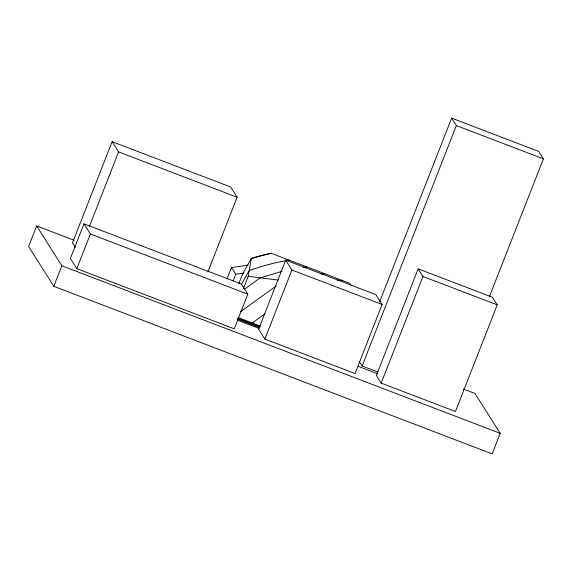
<?xml version="1.0" encoding="UTF-8"?>
<svg xmlns="http://www.w3.org/2000/svg" width="572" height="572" viewBox="0 0 572 572"><rect width="100%" height="100%" fill="white"/><g stroke="black" fill="none" stroke-linecap="round" stroke-linejoin="round"><path stroke-width="0.86" d="M243.286 288.867L248.219 276.283L251.308 258.472A270.291 79.851 -35.6 0 1 271.278 253.303L349.835 283.347L351.337 285.714M74.153 240.261L36.651 225.926L28.6 246.46L53.811 286.315L492.163 453.882L500.214 433.34L475.003 393.486L463.334 389.031M53.811 286.315L61.862 265.78L36.651 225.926M207.893 271.886L237.144 197.233L230.666 186.987L112.119 141.67L72.465 242.864L75.239 247.254M83.962 223.838L70.385 258.494L76.798 268.64L234.241 328.821L247.826 294.165L241.405 284.019L83.962 223.838L90.383 233.984L247.826 294.165M89.346 226.569L118.597 151.916L112.119 141.67M76.798 268.64L90.383 233.984M227.012 278.993L231.496 267.546L248.062 265.129M233.183 280.809L235.75 274.267L231.496 267.546M238.824 283.626L242.621 273.938L251.308 258.472A270.363 79.873 -35.6 0 1 271.278 253.303M285.7 260.16L258.637 329.215L264.857 339.046L355.055 373.53L382.117 304.476L375.897 294.637L285.7 260.16L291.92 269.998L382.117 304.476M264.857 339.046L291.92 269.998M379.586 301.952L451.63 118.118L538.674 151.394L543.4 158.859L489.289 296.94M377.892 372L362.14 365.98L456.356 125.59L451.63 118.118M418.153 268.847L376.362 375.482L381.188 383.118L455.434 411.497L497.225 304.862L492.399 297.225L418.153 268.847L422.98 276.483L497.225 304.862M381.188 383.118L422.98 276.483M241.413 284.384L249.228 270.47L260.267 266.931A257.343 76.026 -35.6 0 1 289.175 260.131M242.621 273.938L244.051 272.908M244.78 288.924L260.217 277.806L282.082 271.35M240.769 311.518L276.262 285.971M265.143 313.685L252.223 322.987L253.339 322.973M235.75 274.267L243.593 273.123M324.925 273.824L322.808 273.831A231.889 68.504 -35.6 0 0 320.635 273.895M337.237 280.187L342.814 280.659M248.219 276.283L278.321 280.108M240.969 310.088L242.199 310.496M456.356 125.59L543.4 158.859M118.597 151.916L237.144 197.233M238.402 317.703L260.353 326.097M237.68 318.282L260.074 326.841M237.38 319.033L259.781 327.599M237.394 320.134L259.044 328.414M358.115 366.28L378.092 373.916M61.862 265.78L500.214 433.34M359.309 361.497L362.14 365.98M302.945 267.403A242.149 71.536 -35.6 0 1 307.042 266.981"/></g></svg>
